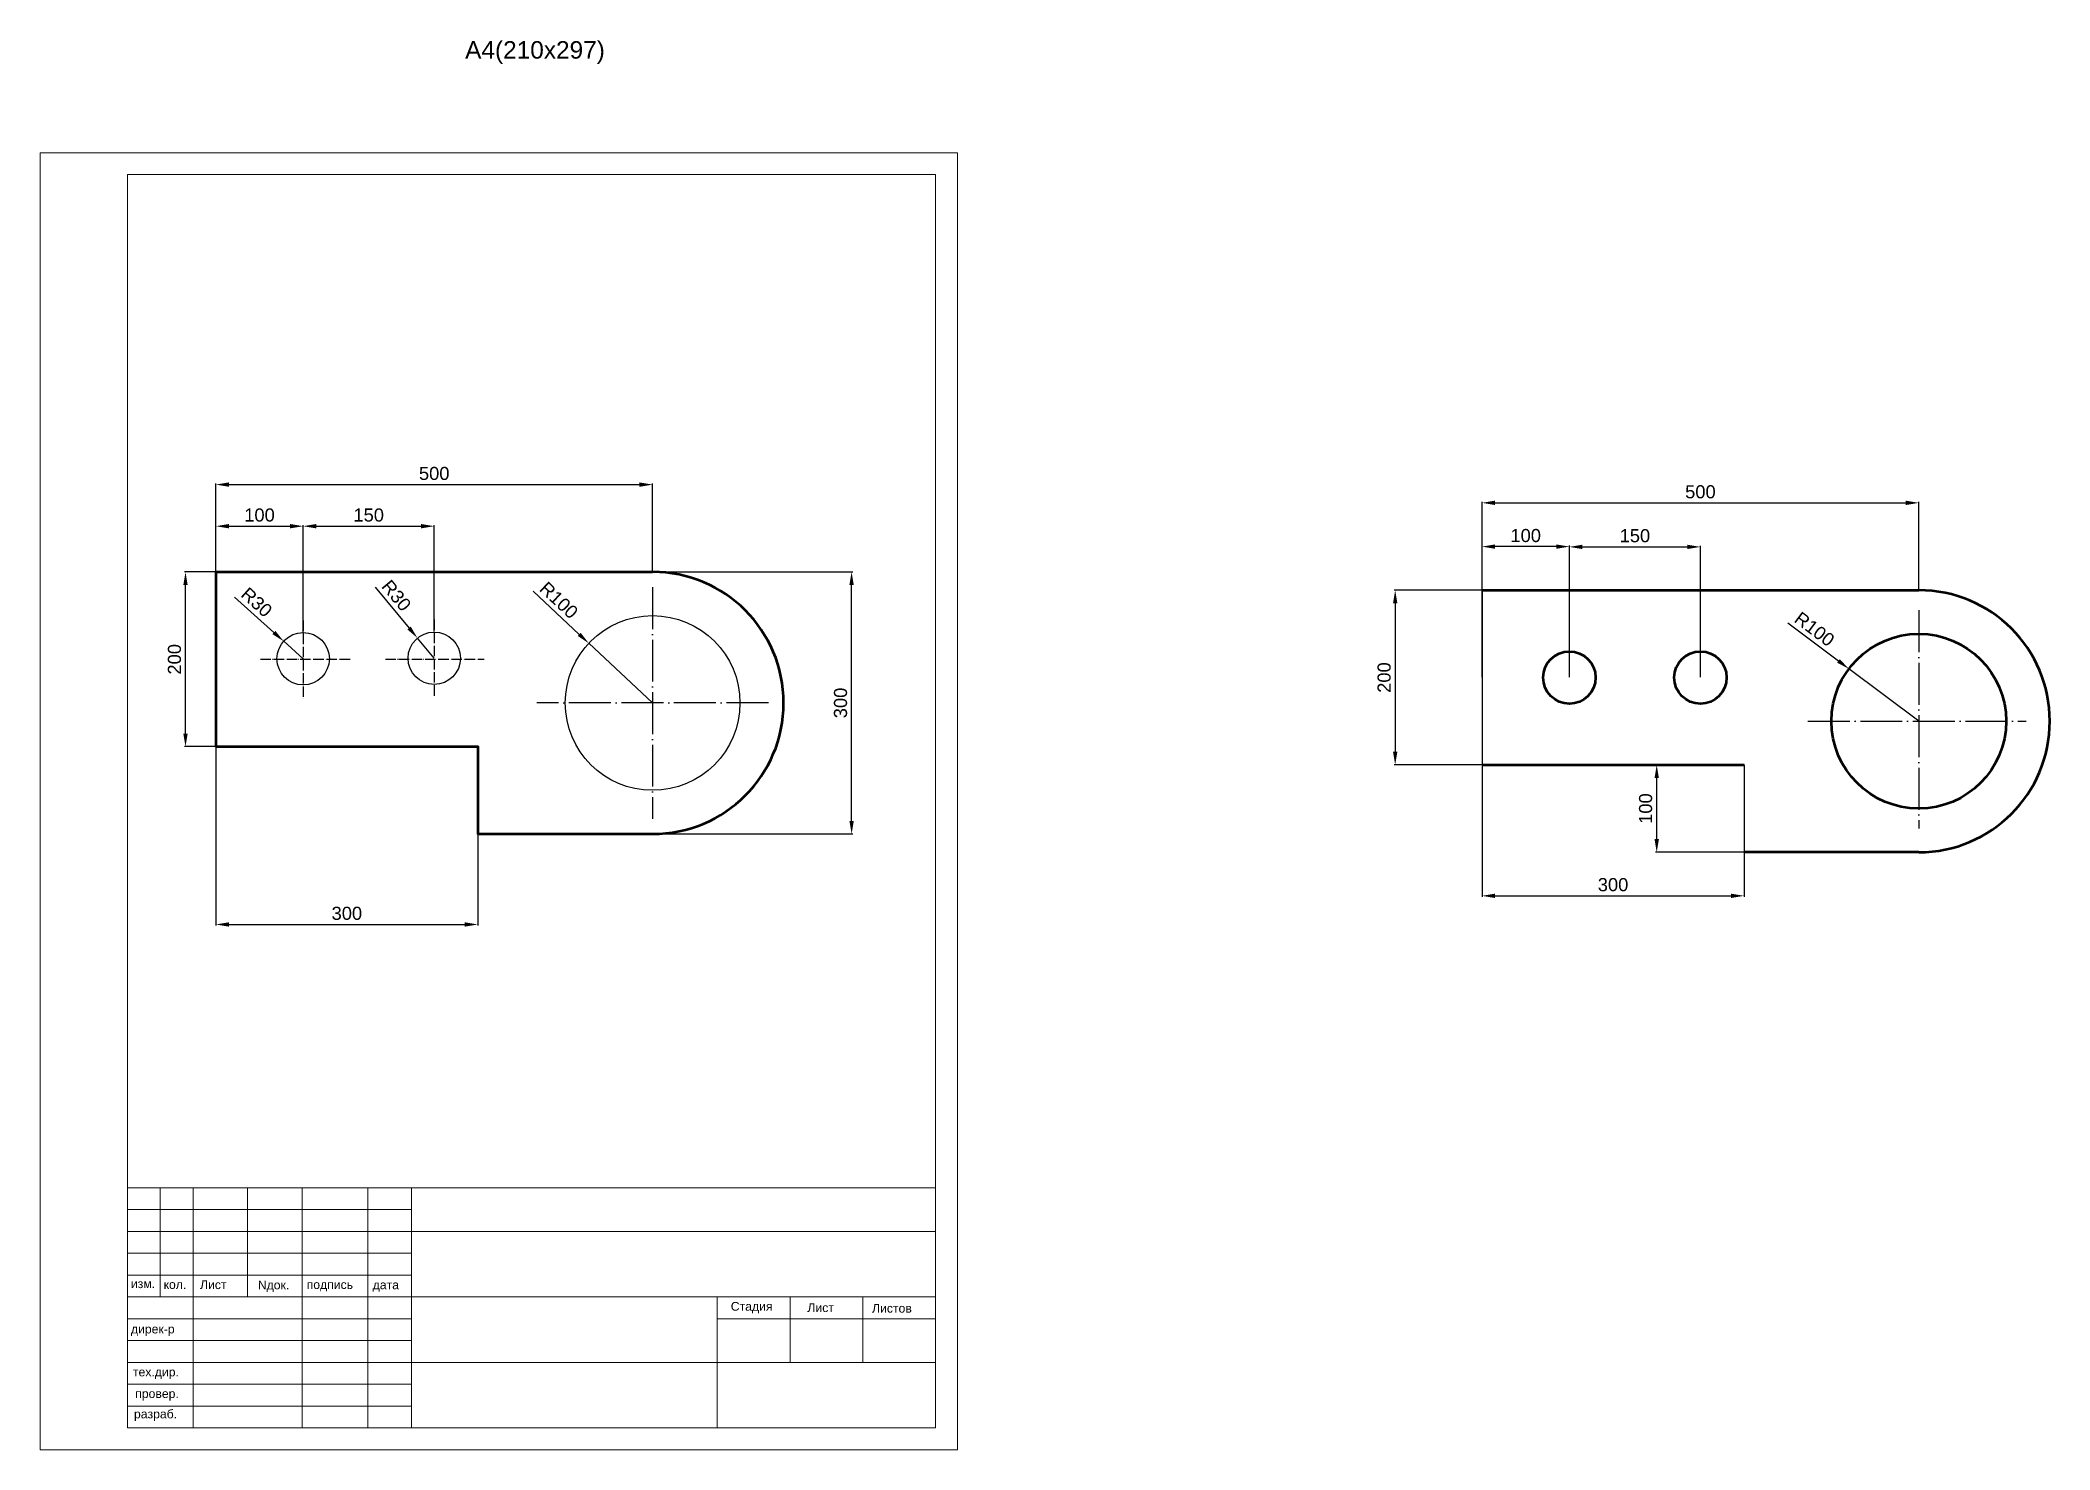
# Model space of a CAD drawing. Header units: millimetres. Extents: x 1170 to 3471, y 634 to 2248.
import ezdxf

# ---------------------------------------------------------------- set-up
doc = ezdxf.new("R2010")
doc.units = ezdxf.units.MM
doc.linetypes.add('ACAD_ISO04W100', pattern=[30, 24, -3, 0, -3])
doc.layers.add('Размер', color=7, linetype='Continuous', lineweight=5)
doc.styles.get("Standard").update_dxf_attribs({"font": 'arial.ttf'})
doc.dimstyles.new('ISO-25', dxfattribs={"dimtxt": 15, "dimasz": 15, "dimexe": 1.25, "dimexo": 0.625, "dimgap": 5, "dimtad": 1, "dimdec": 0, "dimtxsty": 'Standard', "dimcen": 2.5, "dimclrd": 256, "dimclre": 256, "dimclrt": 256, "dimadec": 0, "dimazin": 0, "dimtfac": 1, "dimtdec": 0, "dimtmove": 0, "dimatfit": 3, "dimfxl": 1, "dimarcsym": 0})

# ---------------------------------------------------------------- blocks, each defined once
blk = doc.blocks.new('*D1')
at = {"lineweight": -2, "transparency": 16777216}
for p, q in [((1370.7, 1638.8), (1335.4, 1638.8)), ((1336.6, 1453.8), (1336.6, 1623.8)), ((1370.7, 1438.8), (1335.4, 1438.8))]:
    blk.add_line(p, q, dxfattribs=at)
at = {"transparency": 16777216}
for points in [[(1334.1, 1623.8), (1339.1, 1623.8), (1336.6, 1638.8)], [(1334.1, 1453.8), (1339.1, 1453.8), (1336.6, 1438.8)]]:
    blk.add_solid(points, dxfattribs=at)
at = {"layer": 'Defpoints', "color": 0, "transparency": 16777216}
for p in [(1336.6, 1638.8), (1371.3, 1638.8), (1371.3, 1438.8)]:
    blk.add_point(p, dxfattribs=at)
at = {"transparency": 16777216, "insert": (1324, 1538.8), "char_height": 15, "attachment_point": 5, "rotation": 90}
blk.add_mtext('200', dxfattribs=at)
blk = doc.blocks.new('*D2')
at = {"lineweight": -2, "transparency": 16777216}
for p, q in [((1371.3, 1639.4), (1371.3, 1692.5)), ((1386.3, 1691.2), (1456.3, 1691.2)), ((1471.3, 1583.9), (1471.3, 1692.5))]:
    blk.add_line(p, q, dxfattribs=at)
at = {"transparency": 16777216}
for points in [[(1386.3, 1693.7), (1386.3, 1688.7), (1371.3, 1691.2)], [(1456.3, 1693.7), (1456.3, 1688.7), (1471.3, 1691.2)]]:
    blk.add_solid(points, dxfattribs=at)
at = {"layer": 'Defpoints', "color": 0, "transparency": 16777216}
for p in [(1471.3, 1691.2), (1371.3, 1638.8), (1471.3, 1583.3)]:
    blk.add_point(p, dxfattribs=at)
at = {"transparency": 16777216, "insert": (1421.3, 1703.9), "char_height": 15, "attachment_point": 5}
blk.add_mtext('100', dxfattribs=at)
blk = doc.blocks.new('*D3')
at = {"lineweight": -2, "transparency": 16777216}
for p, q in [((1471.3, 1570), (1471.3, 1692.5)), ((1486.3, 1691.2), (1606.3, 1691.2)), ((1621.3, 1570.7), (1621.3, 1692.5))]:
    blk.add_line(p, q, dxfattribs=at)
at = {"transparency": 16777216}
for points in [[(1486.3, 1693.7), (1486.3, 1688.7), (1471.3, 1691.2)], [(1606.3, 1693.7), (1606.3, 1688.7), (1621.3, 1691.2)]]:
    blk.add_solid(points, dxfattribs=at)
at = {"layer": 'Defpoints', "color": 0, "transparency": 16777216}
for p in [(1621.3, 1691.2), (1471.3, 1569.4), (1621.3, 1570)]:
    blk.add_point(p, dxfattribs=at)
at = {"transparency": 16777216, "insert": (1546.3, 1703.9), "char_height": 15, "attachment_point": 5}
blk.add_mtext('150', dxfattribs=at)
blk = doc.blocks.new('*D4')
at = {"lineweight": -2, "transparency": 16777216}
for p, q in [((1371.3, 1438.2), (1371.3, 1234)), ((1671.3, 1338.2), (1671.3, 1234)), ((1386.3, 1235.2), (1656.3, 1235.2))]:
    blk.add_line(p, q, dxfattribs=at)
at = {"transparency": 16777216}
for points in [[(1386.3, 1237.7), (1386.3, 1232.7), (1371.3, 1235.2)], [(1656.3, 1237.7), (1656.3, 1232.7), (1671.3, 1235.2)]]:
    blk.add_solid(points, dxfattribs=at)
at = {"layer": 'Defpoints', "color": 0, "transparency": 16777216}
for p in [(1371.3, 1438.8), (1671.3, 1338.8), (1671.3, 1235.2)]:
    blk.add_point(p, dxfattribs=at)
at = {"transparency": 16777216, "insert": (1521.3, 1247.9), "char_height": 15, "attachment_point": 5}
blk.add_mtext('300', dxfattribs=at)
blk = doc.blocks.new('*D5')
at = {"lineweight": -2, "transparency": 16777216}
for p, q in [((1872, 1638.8), (2100.4, 1638.8)), ((2099.1, 1353.8), (2099.1, 1623.8)), ((1872, 1338.8), (2100.4, 1338.8))]:
    blk.add_line(p, q, dxfattribs=at)
at = {"transparency": 16777216}
for points in [[(2096.6, 1623.8), (2101.6, 1623.8), (2099.1, 1638.8)], [(2096.6, 1353.8), (2101.6, 1353.8), (2099.1, 1338.8)]]:
    blk.add_solid(points, dxfattribs=at)
at = {"layer": 'Defpoints', "color": 0, "transparency": 16777216}
for p in [(1871.3, 1638.8), (2099.1, 1638.8), (1871.3, 1338.8)]:
    blk.add_point(p, dxfattribs=at)
at = {"transparency": 16777216, "insert": (2086.5, 1488.8), "char_height": 15, "attachment_point": 5, "rotation": 90}
blk.add_mtext('300', dxfattribs=at)
blk = doc.blocks.new('*D6')
at = {"lineweight": -2, "transparency": 16777216}
for p, q in [((1392.5, 1610), (1437.8, 1569.4)), ((1471.3, 1539.4), (1449, 1559.4))]:
    blk.add_line(p, q, dxfattribs=at)
at = {"transparency": 16777216}
blk.add_solid([(1439.5, 1571.3), (1436.1, 1567.6), (1449, 1559.4)], dxfattribs=at)
at = {"layer": 'Defpoints', "color": 0, "transparency": 16777216}
for p in [(1449, 1559.4), (1471.3, 1539.4)]:
    blk.add_point(p, dxfattribs=at)
at = {"transparency": 16777216, "insert": (1418, 1604.1), "char_height": 15, "attachment_point": 5, "rotation": 318.1723}
blk.add_mtext('R30', dxfattribs=at)
blk = doc.blocks.new('*D7')
at = {"lineweight": -2, "transparency": 16777216}
for p, q in [((1553.6, 1621.3), (1592.5, 1574.6)), ((1621.3, 1540), (1602.1, 1563.1))]:
    blk.add_line(p, q, dxfattribs=at)
at = {"transparency": 16777216}
blk.add_solid([(1594.5, 1576.2), (1590.6, 1573), (1602.1, 1563.1)], dxfattribs=at)
at = {"layer": 'Defpoints', "color": 0, "transparency": 16777216}
for p in [(1602.1, 1563.1), (1621.3, 1540)]:
    blk.add_point(p, dxfattribs=at)
at = {"transparency": 16777216, "insert": (1578, 1611.8), "char_height": 15, "attachment_point": 5, "rotation": 309.7897}
blk.add_mtext('R30', dxfattribs=at)
blk = doc.blocks.new('*D8')
at = {"lineweight": -2, "transparency": 16777216}
for p, q in [((1734.4, 1616.8), (1787.3, 1567.3)), ((1871.3, 1488.8), (1798.3, 1557.1))]:
    blk.add_line(p, q, dxfattribs=at)
at = {"transparency": 16777216}
blk.add_solid([(1789, 1569.1), (1785.6, 1565.5), (1798.3, 1557.1)], dxfattribs=at)
at = {"layer": 'Defpoints', "color": 0, "transparency": 16777216}
for p in [(1798.3, 1557.1), (1871.3, 1488.8)]:
    blk.add_point(p, dxfattribs=at)
at = {"transparency": 16777216, "insert": (1764, 1606.4), "char_height": 15, "attachment_point": 5, "rotation": 316.9352}
blk.add_mtext('R100', dxfattribs=at)
blk = doc.blocks.new('*D9')
at = {"lineweight": -2, "transparency": 16777216}
for p, q in [((1371.3, 1639.4), (1371.3, 1740)), ((1386.3, 1738.8), (1856.3, 1738.8)), ((1871.3, 1639.4), (1871.3, 1740))]:
    blk.add_line(p, q, dxfattribs=at)
at = {"transparency": 16777216}
for points in [[(1386.3, 1741.3), (1386.3, 1736.3), (1371.3, 1738.8)], [(1856.3, 1741.3), (1856.3, 1736.3), (1871.3, 1738.8)]]:
    blk.add_solid(points, dxfattribs=at)
at = {"layer": 'Defpoints', "color": 0, "transparency": 16777216}
for p in [(1871.3, 1738.8), (1371.3, 1638.8), (1871.3, 1638.8)]:
    blk.add_point(p, dxfattribs=at)
at = {"transparency": 16777216, "insert": (1621.3, 1751.5), "char_height": 15, "attachment_point": 5}
blk.add_mtext('500', dxfattribs=at)
blk = doc.blocks.new('*D10')
at = {"lineweight": -2, "transparency": 16777216}
for p, q in [((3170.8, 1580.4), (3228.8, 1536.9)), ((3320.8, 1467.9), (3240.8, 1527.9))]:
    blk.add_line(p, q, dxfattribs=at)
at = {"transparency": 16777216}
blk.add_solid([(3230.3, 1538.9), (3227.3, 1534.9), (3240.8, 1527.9)], dxfattribs=at)
at = {"layer": 'Defpoints', "color": 0, "transparency": 16777216}
for p in [(3240.8, 1527.9), (3320.8, 1467.9)]:
    blk.add_point(p, dxfattribs=at)
at = {"transparency": 16777216, "insert": (3201.4, 1573.3), "char_height": 15, "attachment_point": 5, "rotation": 323.13}
blk.add_mtext('R100', dxfattribs=at)
blk = doc.blocks.new('*D11')
at = {"lineweight": -2, "transparency": 16777216}
for p, q in [((2820.8, 1618.5), (2820.8, 1719.1)), ((2835.8, 1717.9), (3305.8, 1717.9)), ((3320.8, 1618.5), (3320.8, 1719.1))]:
    blk.add_line(p, q, dxfattribs=at)
at = {"transparency": 16777216}
for points in [[(2835.8, 1720.4), (2835.8, 1715.4), (2820.8, 1717.9)], [(3305.8, 1720.4), (3305.8, 1715.4), (3320.8, 1717.9)]]:
    blk.add_solid(points, dxfattribs=at)
at = {"layer": 'Defpoints', "color": 0, "transparency": 16777216}
for p in [(3320.8, 1717.9), (2820.8, 1617.9), (3320.8, 1617.9)]:
    blk.add_point(p, dxfattribs=at)
at = {"transparency": 16777216, "insert": (3070.8, 1730.5), "char_height": 15, "attachment_point": 5}
blk.add_mtext('500', dxfattribs=at)
blk = doc.blocks.new('*D12')
at = {"lineweight": -2, "transparency": 16777216}
for p, q in [((2820.2, 1617.9), (2720.2, 1617.9)), ((2721.4, 1602.9), (2721.4, 1432.9)), ((2820.2, 1417.9), (2720.2, 1417.9))]:
    blk.add_line(p, q, dxfattribs=at)
at = {"transparency": 16777216}
for points in [[(2718.9, 1602.9), (2723.9, 1602.9), (2721.4, 1617.9)], [(2718.9, 1432.9), (2723.9, 1432.9), (2721.4, 1417.9)]]:
    blk.add_solid(points, dxfattribs=at)
at = {"layer": 'Defpoints', "color": 0, "transparency": 16777216}
for p in [(2820.8, 1617.9), (2721.4, 1417.9), (2820.8, 1417.9)]:
    blk.add_point(p, dxfattribs=at)
at = {"transparency": 16777216, "insert": (2708.8, 1517.9), "char_height": 15, "attachment_point": 5, "rotation": 90}
blk.add_mtext('200', dxfattribs=at)
blk = doc.blocks.new('*D13')
at = {"lineweight": -2, "transparency": 16777216}
for p, q in [((3120.2, 1417.9), (3019.5, 1417.9)), ((3020.8, 1332.9), (3020.8, 1402.9)), ((3120.2, 1317.9), (3019.5, 1317.9))]:
    blk.add_line(p, q, dxfattribs=at)
at = {"transparency": 16777216}
for points in [[(3018.3, 1402.9), (3023.3, 1402.9), (3020.8, 1417.9)], [(3018.3, 1332.9), (3023.3, 1332.9), (3020.8, 1317.9)]]:
    blk.add_solid(points, dxfattribs=at)
at = {"layer": 'Defpoints', "color": 0, "transparency": 16777216}
for p in [(3020.8, 1417.9), (3120.8, 1417.9), (3120.8, 1317.9)]:
    blk.add_point(p, dxfattribs=at)
at = {"lineweight": 50, "transparency": 16777216, "insert": (3008.1, 1367.9), "char_height": 15, "attachment_point": 5, "rotation": 90}
blk.add_mtext('100', dxfattribs=at)
blk = doc.blocks.new('*D14')
at = {"lineweight": -2, "transparency": 16777216}
for p, q in [((2820.8, 1417.3), (2820.8, 1266.8)), ((3120.8, 1417.3), (3120.8, 1266.8)), ((2835.8, 1268), (3105.8, 1268))]:
    blk.add_line(p, q, dxfattribs=at)
at = {"transparency": 16777216}
for points in [[(2835.8, 1270.5), (2835.8, 1265.5), (2820.8, 1268)], [(3105.8, 1270.5), (3105.8, 1265.5), (3120.8, 1268)]]:
    blk.add_solid(points, dxfattribs=at)
at = {"layer": 'Defpoints', "color": 0, "transparency": 16777216}
for p in [(2820.8, 1417.9), (3120.8, 1417.9), (3120.8, 1268)]:
    blk.add_point(p, dxfattribs=at)
at = {"transparency": 16777216, "insert": (2970.8, 1280.7), "char_height": 15, "attachment_point": 5}
blk.add_mtext('300', dxfattribs=at)
blk = doc.blocks.new('*D15')
at = {"lineweight": -2, "transparency": 16777216}
for p, q in [((2820.8, 1518.5), (2820.8, 1669)), ((2905.8, 1667.8), (2835.8, 1667.8)), ((2920.8, 1518.5), (2920.8, 1669))]:
    blk.add_line(p, q, dxfattribs=at)
at = {"transparency": 16777216}
for points in [[(2835.8, 1670.3), (2835.8, 1665.3), (2820.8, 1667.8)], [(2905.8, 1670.3), (2905.8, 1665.3), (2920.8, 1667.8)]]:
    blk.add_solid(points, dxfattribs=at)
at = {"layer": 'Defpoints', "color": 0, "transparency": 16777216}
for p in [(2820.8, 1667.8), (2820.8, 1517.9), (2920.8, 1517.9)]:
    blk.add_point(p, dxfattribs=at)
at = {"lineweight": 50, "transparency": 16777216, "insert": (2870.8, 1680.4), "char_height": 15, "attachment_point": 5}
blk.add_mtext('100', dxfattribs=at)
blk = doc.blocks.new('*D16')
at = {"lineweight": -2, "transparency": 16777216}
for p, q in [((2920.8, 1518.5), (2920.8, 1668.8)), ((2935.8, 1667.5), (3055.8, 1667.5)), ((3070.8, 1518.5), (3070.8, 1668.8))]:
    blk.add_line(p, q, dxfattribs=at)
at = {"transparency": 16777216}
for points in [[(2935.8, 1670), (2935.8, 1665), (2920.8, 1667.5)], [(3055.8, 1670), (3055.8, 1665), (3070.8, 1667.5)]]:
    blk.add_solid(points, dxfattribs=at)
at = {"layer": 'Defpoints', "color": 0, "transparency": 16777216}
for p in [(3070.8, 1667.5), (2920.8, 1517.9), (3070.8, 1517.9)]:
    blk.add_point(p, dxfattribs=at)
at = {"transparency": 16777216, "insert": (2995.8, 1680.2), "char_height": 15, "attachment_point": 5}
blk.add_mtext('150', dxfattribs=at)

msp = doc.modelspace()

# ---------------------------------------------------------------- linework, layer by layer
at = {"lineweight": 50}
for points in [[(1371.3, 1638.8), (1371.3, 1438.8), (1671.3, 1438.8), (1671.3, 1338.8), (1871.3, 1338.8)], [(1371.3, 1638.8), (1871.3, 1638.8)], [(2820.8, 1617.9), (3320.8, 1617.9)], [(2820.8, 1417.9), (3120.8, 1417.9)], [(3320.8, 1317.9), (3120.8, 1317.9)]]:
    msp.add_lwpolyline(points, dxfattribs=at)
at = {"linetype": 'ACAD_ISO04W100', "ltscale": 2}
for points in [[(1871.3, 1621.3), (1871.3, 1356.3)], [(3320.8, 1594.9), (3320.8, 1344.9)], [(2003.8, 1488.8), (1738.8, 1488.8)], [(3193.8, 1467.9), (3443.8, 1467.9)]]:
    msp.add_lwpolyline(points, dxfattribs=at)
at = {"lineweight": 25}
msp.add_lwpolyline([(2820.8, 1617.9), (2820.8, 1417.9)], dxfattribs=at)
at = {"linetype": 'ACAD_ISO04W100', "ltscale": 0.5}
for points in [[(1471.3, 1583.3), (1471.3, 1494.3)], [(1621.3, 1584.5), (1621.3, 1495.6)], [(1422.4, 1538.8), (1525.7, 1538.8)], [(1565.5, 1538.8), (1678.3, 1538.8)]]:
    msp.add_lwpolyline(points, dxfattribs=at)
msp.add_lwpolyline([(3120.8, 1417.9), (3120.8, 1317.9)])
for centre, radius in [((1871.3, 1488.8), 100), ((1471.3, 1539.4), 30), ((1621.3, 1540), 30)]:
    msp.add_circle(centre, radius)
at = {"lineweight": 50}
for centre, radius in [((3320.8, 1467.9), 100), ((2920.8, 1517.9), 30), ((3070.8, 1517.9), 30)]:
    msp.add_circle(centre, radius, dxfattribs=at)
for centre in [(1871.3, 1488.8), (3320.8, 1467.9)]:
    msp.add_arc(centre, 150, 270, 90, dxfattribs=at)
at = {"layer": 'Размер'}
for p, q in [((1307.7, 933.8), (1307.7, 808.8)), ((1345.2, 933.8), (1345.2, 658.8)), ((1407.7, 933.8), (1407.7, 808.8)), ((1470.2, 933.8), (1470.2, 658.8)), ((1545.2, 933.8), (1545.2, 658.8)), ((1595.2, 933.8), (1595.2, 658.8)), ((1270.2, 908.8), (1595.2, 908.8)), ((1270.2, 883.8), (2195.2, 883.8)), ((1270.2, 858.8), (1595.2, 858.8)), ((1270.2, 833.8), (1595.2, 833.8)), ((1270.2, 808.8), (2195.2, 808.8)), ((1945.2, 808.8), (1945.2, 658.8)), ((2028.6, 808.8), (2028.6, 733.8)), ((2111.9, 808.8), (2111.9, 733.8)), ((1270.2, 783.8), (1595.2, 783.8)), ((1945.2, 783.8), (2195.2, 783.8)), ((1270.2, 758.8), (1595.2, 758.8)), ((1270.2, 733.8), (2195.2, 733.8)), ((1270.2, 708.8), (1595.2, 708.8)), ((1270.2, 683.8), (1595.2, 683.8))]:
    msp.add_line(p, q, dxfattribs=at)
for points in [[(1170.2, 633.8), (2220.2, 633.8), (2220.2, 2118.8), (1170.2, 2118.8)], [(1270.2, 658.8), (2195.2, 658.8), (2195.2, 2093.8), (1270.2, 2093.8)], [(1270.2, 658.8), (2195.2, 658.8), (2195.2, 933.8), (1270.2, 933.8)]]:
    msp.add_lwpolyline(points, close=True, dxfattribs=at)
msp.add_point((2220.2, 633.8), dxfattribs=at)

# ---------------------------------------------------------------- texts
at = {"insert": (1656.7, 2246.5), "char_height": 20, "attachment_point": 1}
msp.add_mtext_dynamic_manual_height_columns('А4(210х297)', width=52.27, gutter_width=12.5, heights=[0], dxfattribs=at)
at = {"layer": 'Размер'}
for s, p in [('изм.', (1274.1, 818.9)), ('кол.', (1311.6, 818)), ('Лист', (1353.2, 817.8)), ('Nдок.', (1419.4, 817.5)), ('подпись', (1475.3, 817.9)), ('дата', (1550.9, 817.6)), ('Стадия', (1960.8, 793)), ('Лист', (2048.5, 791.5)), ('Листов', (2122.5, 790.8)), ('дирек-р', (1274.1, 767)), ('тех.дир.', (1276.4, 717.9)), ('провер.', (1279, 693.1)), ('разраб.', (1277.6, 669.8))]:
    msp.add_text(s, height=10, dxfattribs=at).set_placement(p)

# ---------------------------------------------------------------- dimensions: what is measured, and where the dimension line sits
for base, p1, p2, picture, middle in [((1871.3, 1738.8), (1371.3, 1638.8), (1871.3, 1638.8), '*D9', (1621.3, 1751.5)), ((3320.8, 1717.9), (2820.8, 1617.9), (3320.8, 1617.9), '*D11', (3070.8, 1730.5)), ((1471.3, 1691.2), (1371.3, 1638.8), (1471.3, 1583.3), '*D2', (1421.3, 1703.9)), ((1621.3, 1691.2), (1471.3, 1569.4), (1621.3, 1570), '*D3', (1546.3, 1703.9)), ((3070.8, 1667.5), (2920.8, 1517.9), (3070.8, 1517.9), '*D16', (2995.8, 1680.2)), ((1671.3, 1235.2), (1371.3, 1438.8), (1671.3, 1338.8), '*D4', (1521.3, 1247.9)), ((3120.8, 1268), (2820.8, 1417.9), (3120.8, 1417.9), '*D14', (2970.8, 1280.7))]:
    dim = msp.add_linear_dim(base=base, p1=p1, p2=p2, dimstyle='ISO-25')
    dim.commit()
    dim.dimension.update_dxf_attribs({"geometry": picture, "text_midpoint": middle})
at = {"lineweight": 50}
dim = msp.add_linear_dim(base=(2820.8, 1667.8), p1=(2920.8, 1517.9), p2=(2820.8, 1517.9), dimstyle='ISO-25', dxfattribs=at)
dim.commit()
dim.dimension.update_dxf_attribs({"geometry": '*D15', "text_midpoint": (2870.8, 1680.4)})
for base, p1, p2, picture, middle in [((1336.6, 1638.8), (1371.3, 1438.8), (1371.3, 1638.8), '*D1', (1324, 1538.8)), ((2099.1, 1638.8), (1871.3, 1338.8), (1871.3, 1638.8), '*D5', (2086.5, 1488.8)), ((2721.4, 1417.9), (2820.8, 1617.9), (2820.8, 1417.9), '*D12', (2708.8, 1517.9))]:
    dim = msp.add_linear_dim(base=base, p1=p1, p2=p2, angle=90, dimstyle='ISO-25')
    dim.commit()
    dim.dimension.update_dxf_attribs({"geometry": picture, "text_midpoint": middle})
for center, mpoint, picture, middle in [((1471.3, 1539.4), (1449, 1559.4), '*D6', (1418, 1604.1)), ((1621.3, 1540), (1602.1, 1563.1), '*D7', (1578, 1611.8)), ((1871.3, 1488.8), (1798.3, 1557.1), '*D8', (1764, 1606.4)), ((3320.8, 1467.9), (3240.8, 1527.9), '*D10', (3201.4, 1573.3))]:
    dim = msp.add_radius_dim(center=center, mpoint=mpoint, dimstyle='ISO-25')
    dim.commit()
    dim.dimension.update_dxf_attribs({"geometry": picture, "text_midpoint": middle})
dim = msp.add_linear_dim(base=(3020.8, 1417.9), p1=(3120.8, 1317.9), p2=(3120.8, 1417.9), angle=90, dimstyle='ISO-25', dxfattribs=at)
dim.commit()
dim.dimension.update_dxf_attribs({"geometry": '*D13', "text_midpoint": (3008.1, 1367.9)})

doc.saveas('drawing.dxf')
